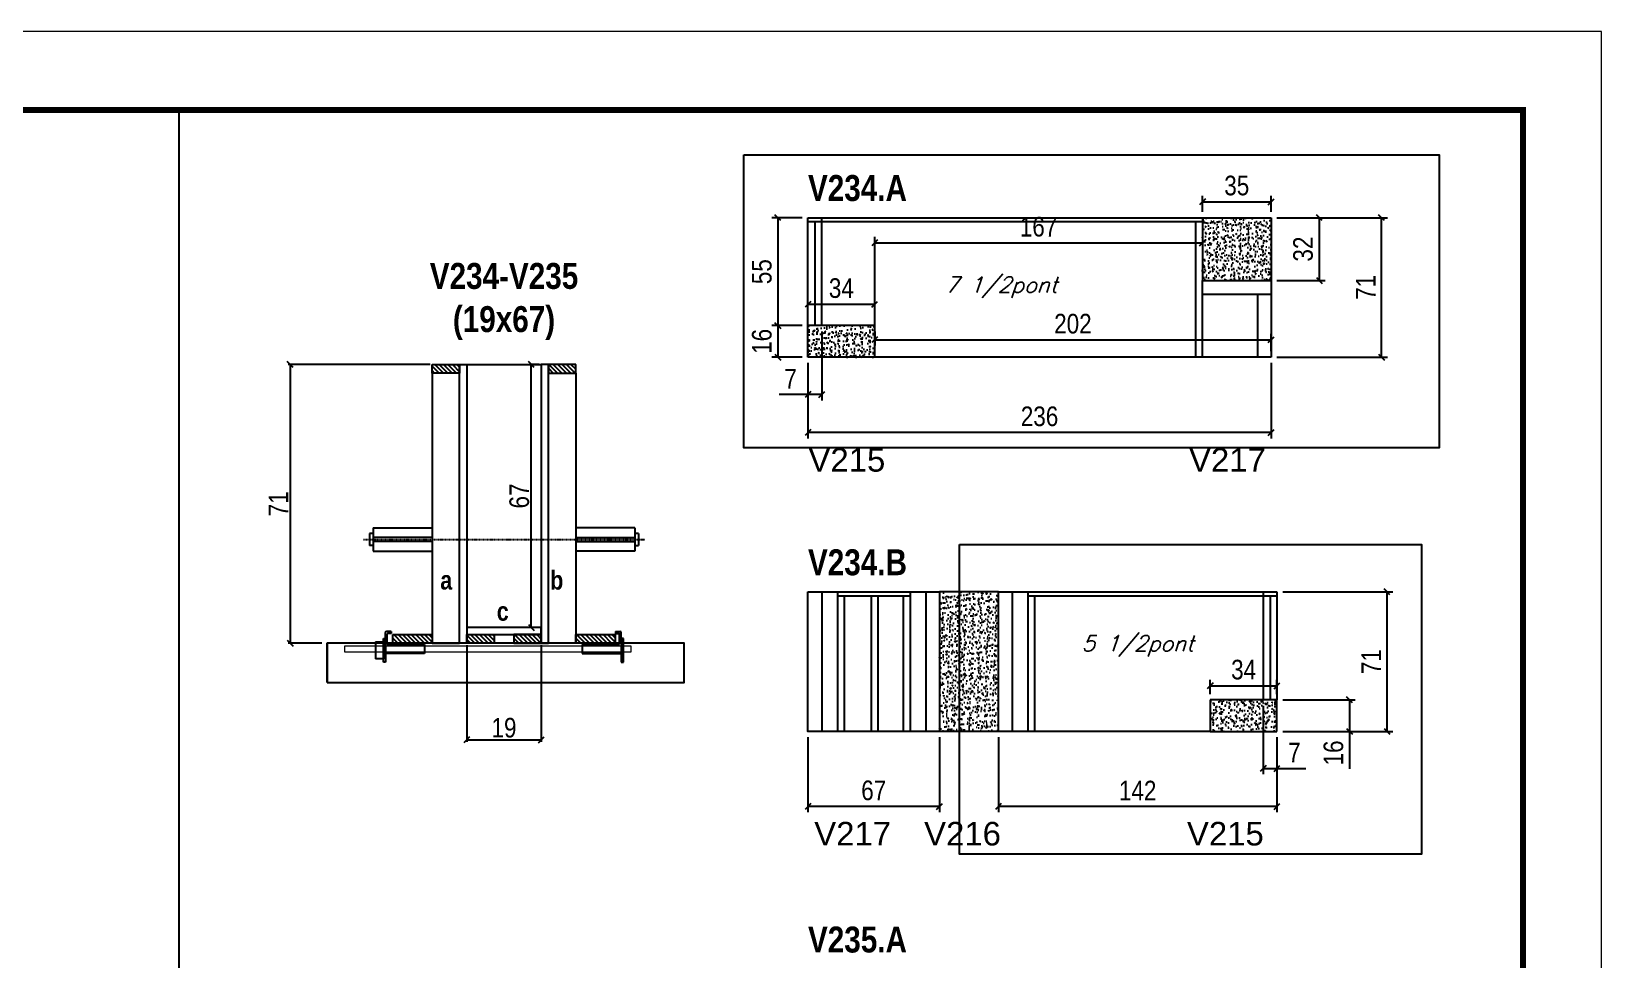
# Model space of a CAD drawing. Extents: x 2603 to 22413, y 1253 to 30260.
# Drawn here: x 6458 to 7258, y 19059 to 19532 of the extents above; entities that cross this region are included whole.
import ezdxf

# ---------------------------------------------------------------- set-up
doc = ezdxf.new("R2010")
doc.units = 0
doc.linetypes.add('DASHED', pattern=[0.75, 0.5, -0.25])
doc.linetypes.add('HIDDEN', pattern=[0.375, 0.25, -0.125])
for name, color, linetype in [('5', 5, 'Continuous'), ('barrote', 251, 'Continuous'), ('COTA', 241, 'Continuous'), ('detalhes', 4, 'Continuous'), ('NOMENCLATURA', 7, 'Continuous'), ('Painéis', 200, 'Continuous'), ('presilha', 1, 'Continuous'), ('SARR_2.2x10', 60, 'Continuous'), ('SARR_2.2x7', 40, 'Continuous'), ('SARR_3.5x7', 81, 'Continuous'), ('TENSOR', 3, 'Continuous'), ('texto', 7, 'Continuous')]:
    doc.layers.add(name, color=color, linetype=linetype)
for name, color, linetype, lineweight in [('CONCRETO', 251, 'Continuous', 25), ('Folhas', 255, 'Continuous', 9), ('SARRAFO DE PRESSAO', 251, 'DASHED', 9), ('SCO-___-LAJ', 2, 'Continuous', 0)]:
    doc.layers.add(name, color=color, linetype=linetype, lineweight=lineweight)
doc.styles.add('COTA TECNICA', font='techl___.ttf', dxfattribs={"height": 10})
doc.styles.add('COTA TECNICA 2X', font='techl___.ttf', dxfattribs={"height": 10})
doc.styles.add('Romans', font='romans.shx')
doc.styles.get("Standard").update_dxf_attribs({"font": 'arial.ttf'})
doc.styles.add('TECNICA', font='techb___.ttf', dxfattribs={"height": 10})
doc.dimstyles.new('PAINEL', dxfattribs={"dimtxt": 10, "dimasz": 3, "dimexe": 3, "dimexo": 3, "dimgap": 3, "dimtad": 1, "dimdec": 1, "dimzin": 12, "dimdsep": 46, "dimtxsty": 'COTA TECNICA', "dimblk1": 'OBLIQUE', "dimblk2": 'OBLIQUE', "dimsah": 1, "dimcen": 0.9, "dimclrd": 4, "dimclre": 4, "dimclrt": 240, "dimadec": 1, "dimazin": 3, "dimtfac": 1, "dimtdec": 1, "dimtmove": 0, "dimatfit": 3, "dimfxl": 1, "dimtolj": 1, "dimtzin": 12, "dimarcsym": 0})
doc.dimstyles.new('SECAO', dxfattribs={"dimscale": 0.333333, "dimtxt": 5, "dimasz": 9, "dimexe": 3, "dimexo": 3, "dimgap": 3, "dimtad": 1, "dimdec": 1, "dimlfac": 0.5, "dimzin": 12, "dimdsep": 46, "dimtxsty": 'COTA TECNICA 2X', "dimblk1": 'OBLIQUE', "dimblk2": 'OBLIQUE', "dimsah": 1, "dimcen": 0.9, "dimclrd": 4, "dimclre": 4, "dimclrt": 240, "dimadec": 1, "dimazin": 3, "dimtfac": 1, "dimtdec": 1, "dimtmove": 0, "dimatfit": 3, "dimfxl": 1, "dimtolj": 1, "dimtzin": 12, "dimarcsym": 0})
pattern_1 = [(135, (39915.1764, -104291.7916), (-1.122532015, -1.122532015), [])]
pattern_2 = [(50, (-122738.4726, -3032.7863), (5.46554007, -0.47817257), [0.5715, -6.2865]), (355, (-122738.4726, -3032.786), (-1.05730264, 5.73170536), [0.4572, -5.02921753]), (100.4514447, (-122738.017, -3032.826), (4.40823741, 5.25353256), [0.48570026, -5.34270734]), (46.1842, (-122738.4726, -3031.262), (8.13237123, -1.26126984), [0.85725, -9.42975]), (96.6355576, (-122737.795, -3031.367), (7.122124, 7.42278374), [0.7285507, -8.01406824]), (351.184151, (-122738.473, -3031.262), (7.122124, 7.42278374), [0.685799, -7.54379196]), (21, (-122737.7106, -3031.6433), (4.54843174, -3.06795595), [0.5715, -6.2865]), (326, (-122737.7106, -3031.643), (1.85406085, 5.52563898), [0.4572, -5.0292]), (71.451445, (-122737.3316, -3031.899), (6.40249258, 2.45768307), [0.48570026, -5.34269813]), (37.5, (-122738.4726, -3032.7863), (0.092658098, 2.536651166), [0, -4.96824, 0, -5.1054, 0, -5.04825]), (7.5, (-122738.4726, -3032.7863), (2.004589875, 3.005417245), [0, -2.91084, 0, -4.85394, 0, -1.92405]), (327.5, (-122740.1719, -3032.7863), (4.067717855, -0.17186232), [0, -1.905, 0, -5.9436, 0, -7.8867]), (317.5, (-122740.934, -3032.7863), (4.44387544, 0.76279473), [0, -2.4765, 0, -3.94716, 0, -5.6007])]

# ---------------------------------------------------------------- blocks, each defined once
blk = doc.blocks.new('9999999999')
at = {"layer": 'Folhas'}
blk.add_lwpolyline([(98138.98, 34190.21), (99623.98, 34190.21), (99623.98, 35240.21), (98138.98, 35240.21)], close=True, dxfattribs=at)
at = {"layer": 'Folhas', "color": 30, "const_width": 3}
blk.add_lwpolyline([(98213.98, 34230.21), (99583.98, 34230.21), (99583.98, 35200.21), (98213.98, 35200.21)], close=True, dxfattribs=at)
blk = doc.blocks.new('PRESILHA METÁLICA 1')
at = {"layer": 'presilha'}
for p, q in [((0, 13), (6, 13)), ((0, 13), (0, 0)), ((6, 15.5), (7.5, 15.5)), ((6, -2.5), (6, 15.5)), ((6, 13), (6, 0)), ((7.5, 10.6), (7.5, 19.9)), ((7.5, 15.5), (7.5, -2.5)), ((12, 21), (8.6, 21)), ((9, 11.6), (9, 18.9)), ((12, 19.5), (9.6, 19.5)), ((12, 21), (12, 19.5)), ((6, 0), (0, 0)), ((37.5, 4.1), (7.5, 4.1)), ((37.5, 11), (9.6, 11)), ((37.5, 11), (37.5, 4.1)), ((7.5, -2.5), (6, -2.5))]:
    blk.add_line(p, q, dxfattribs=at)
for centre, radius, start, end in [((8.6, 19.9), 1.14, 90, 180), ((9.6, 18.9), 0.57, 90, 180), ((9.6, 11.6), 0.57, 180, 270)]:
    blk.add_arc(centre, radius, start, end, dxfattribs=at)
blk = doc.blocks.new('PRESILHA METÁLICA 2')
at = {"layer": 'presilha'}
for p, q in [((-30.8, 13.5), (-30.8, 6.6)), ((-30.8, 13.5), (-2.8, 13.5)), ((-5.2, 23.5), (-5.2, 22)), ((-5.2, 23.5), (-1.9, 23.5)), ((-5.2, 22), (-2.8, 22)), ((-2.2, 14.1), (-2.2, 21.4)), ((0.8, 18), (-0.8, 18)), ((-0.8, 18), (-0.8, 0)), ((-0.8, 14.6), (-0.8, 22.4)), ((0.8, 0), (0.8, 18)), ((-30.8, 6.6), (-0.8, 6.6)), ((-0.8, 0), (0.8, 0))]:
    blk.add_line(p, q, dxfattribs=at)
for centre, radius, start, end in [((-2.8, 21.4), 0.57, 0, 90), ((-2.8, 14.1), 0.57, 270, 0), ((-1.9, 22.4), 1.14, 0, 90)]:
    blk.add_arc(centre, radius, start, end, dxfattribs=at)
blk = doc.blocks.new('_Oblique')
at = {"color": 0, "linetype": 'ByBlock', "lineweight": -2}
blk.add_line((-0.5, -0.5), (0.5, 0.5), dxfattribs=at)
blk = doc.blocks.new('*D368')
at = {"layer": 'COTA', "color": 4, "lineweight": -2, "transparency": 16777216}
for p, q in [((6661.04, 19362.38), (6588.72, 19362.38)), ((6589.72, 19362.38), (6589.72, 19220.38)), ((6605.82, 19220.38), (6588.72, 19220.38))]:
    blk.add_line(p, q, dxfattribs=at)
at = {"layer": 'Defpoints', "color": 0, "transparency": 16777216}
for p in [(6662.04, 19362.38), (6589.72, 19220.38), (6606.82, 19220.38)]:
    blk.add_point(p, dxfattribs=at)
at = {"layer": 'COTA', "color": 4, "lineweight": -2, "transparency": 16777216, "xscale": 3, "yscale": 3, "zscale": 3}
for p, rotation in [((6589.72, 19362.38), 90), ((6589.72, 19220.38), 270)]:
    blk.add_blockref('_Oblique', p, dxfattribs=dict(at, rotation=rotation))
at = {"layer": 'COTA', "color": 240, "transparency": 16777216, "insert": (6583.65, 19291.38), "char_height": 10, "attachment_point": 5, "rotation": 90, "style": 'COTA TECNICA 2X'}
blk.add_mtext('\\A1;71', dxfattribs=at)
blk = doc.blocks.new('*D2101')
at = {"layer": 'COTA', "color": 4, "lineweight": -2, "transparency": 16777216}
for p, q in [((6716.64, 19362.38), (6711.56, 19362.38)), ((6712.56, 19228.38), (6712.56, 19362.38)), ((6716.64, 19228.38), (6711.56, 19228.38))]:
    blk.add_line(p, q, dxfattribs=at)
at = {"layer": 'Defpoints', "color": 0, "transparency": 16777216}
for p in [(6712.56, 19362.38), (6717.64, 19362.38), (6717.64, 19228.38)]:
    blk.add_point(p, dxfattribs=at)
at = {"layer": 'COTA', "color": 4, "lineweight": -2, "transparency": 16777216, "xscale": 3, "yscale": 3, "zscale": 3}
for p, rotation in [((6712.56, 19362.38), 90), ((6712.56, 19228.38), 270)]:
    blk.add_blockref('_Oblique', p, dxfattribs=dict(at, rotation=rotation))
at = {"layer": 'COTA', "color": 240, "transparency": 16777216, "insert": (6706.46, 19295.38), "char_height": 10, "attachment_point": 5, "rotation": 90, "style": 'COTA TECNICA 2X'}
blk.add_mtext('\\A1;67', dxfattribs=at)
blk = doc.blocks.new('*D2102')
at = {"layer": 'COTA', "color": 4, "lineweight": -2, "transparency": 16777216}
for p, q in [((6679.64, 19219.38), (6679.64, 19170.21)), ((6717.64, 19219.38), (6717.64, 19170.21)), ((6679.64, 19171.21), (6717.64, 19171.21))]:
    blk.add_line(p, q, dxfattribs=at)
at = {"layer": 'Defpoints', "color": 0, "transparency": 16777216}
for p in [(6679.64, 19220.38), (6717.64, 19220.38), (6717.64, 19171.21)]:
    blk.add_point(p, dxfattribs=at)
at = {"layer": 'COTA', "color": 4, "lineweight": -2, "transparency": 16777216, "xscale": 3, "yscale": 3, "zscale": 3, "rotation": 180}
blk.add_blockref('_Oblique', (6679.64, 19171.21), dxfattribs=at)
at = {"layer": 'COTA', "color": 4, "lineweight": -2, "transparency": 16777216, "xscale": 3, "yscale": 3, "zscale": 3}
blk.add_blockref('_Oblique', (6717.64, 19171.21), dxfattribs=at)
at = {"layer": 'COTA', "color": 240, "transparency": 16777216, "insert": (6698.64, 19177.3), "char_height": 10, "attachment_point": 5, "style": 'COTA TECNICA 2X'}
blk.add_mtext('\\A1;19', dxfattribs=at)
blk = doc.blocks.new('*D2103')
at = {"layer": 'COTA', "color": 4, "linetype": 'ByBlock', "lineweight": -2, "transparency": 16777216}
for p, q in [((6853.55, 19363.13), (6853.55, 19324.67)), ((7089.55, 19363.13), (7089.55, 19324.67)), ((7089.55, 19327.67), (6853.55, 19327.67))]:
    blk.add_line(p, q, dxfattribs=at)
at = {"layer": 'Defpoints', "color": 0, "linetype": 'ByBlock', "transparency": 16777216}
for p in [(6853.55, 19366.13), (7089.55, 19366.13), (6853.55, 19327.67)]:
    blk.add_point(p, dxfattribs=at)
at = {"layer": 'COTA', "color": 4, "linetype": 'ByBlock', "lineweight": -2, "transparency": 16777216, "xscale": 3, "yscale": 3, "zscale": 3, "rotation": 180}
blk.add_blockref('_Oblique', (6853.55, 19327.67), dxfattribs=at)
at = {"layer": 'COTA', "color": 4, "linetype": 'ByBlock', "lineweight": -2, "transparency": 16777216, "xscale": 3, "yscale": 3, "zscale": 3}
blk.add_blockref('_Oblique', (7089.55, 19327.67), dxfattribs=at)
at = {"layer": 'COTA', "color": 240, "linetype": 'ByBlock', "transparency": 16777216, "insert": (6971.55, 19335.89), "char_height": 10, "attachment_point": 5, "style": 'COTA TECNICA'}
blk.add_mtext('\\A1;236', dxfattribs=at)
blk = doc.blocks.new('*D2104')
at = {"layer": 'COTA', "color": 4, "linetype": 'ByBlock', "lineweight": -2, "transparency": 16777216}
for p, q in [((6850.55, 19437.13), (6835.17, 19437.13)), ((6838.17, 19437.13), (6838.17, 19382.13)), ((6850.55, 19382.13), (6835.17, 19382.13))]:
    blk.add_line(p, q, dxfattribs=at)
at = {"layer": 'Defpoints', "color": 0, "linetype": 'ByBlock', "transparency": 16777216}
for p in [(6853.55, 19437.13), (6838.17, 19382.13), (6853.55, 19382.13)]:
    blk.add_point(p, dxfattribs=at)
at = {"layer": 'COTA', "color": 4, "linetype": 'ByBlock', "lineweight": -2, "transparency": 16777216, "xscale": 3, "yscale": 3, "zscale": 3}
for p, rotation in [((6838.17, 19437.13), 90), ((6838.17, 19382.13), 270)]:
    blk.add_blockref('_Oblique', p, dxfattribs=dict(at, rotation=rotation))
at = {"layer": 'COTA', "color": 240, "linetype": 'ByBlock', "transparency": 16777216, "insert": (6830.06, 19409.63), "char_height": 10, "attachment_point": 5, "rotation": 90, "style": 'COTA TECNICA'}
blk.add_mtext('\\A1;55', dxfattribs=at)
blk = doc.blocks.new('*D2105')
at = {"layer": 'COTA', "color": 4, "linetype": 'ByBlock', "lineweight": -2, "transparency": 16777216}
for p, q in [((6853.55, 19385.13), (6853.55, 19395.98)), ((6887.55, 19392.98), (6853.55, 19392.98)), ((6887.55, 19385.13), (6887.55, 19395.98))]:
    blk.add_line(p, q, dxfattribs=at)
at = {"layer": 'Defpoints', "color": 0, "linetype": 'ByBlock', "transparency": 16777216}
for p in [(6853.55, 19392.98), (6853.55, 19382.13), (6887.55, 19382.13)]:
    blk.add_point(p, dxfattribs=at)
at = {"layer": 'COTA', "color": 4, "linetype": 'ByBlock', "lineweight": -2, "transparency": 16777216, "xscale": 3, "yscale": 3, "zscale": 3, "rotation": 180}
blk.add_blockref('_Oblique', (6853.55, 19392.98), dxfattribs=at)
at = {"layer": 'COTA', "color": 4, "linetype": 'ByBlock', "lineweight": -2, "transparency": 16777216, "xscale": 3, "yscale": 3, "zscale": 3}
blk.add_blockref('_Oblique', (6887.55, 19392.98), dxfattribs=at)
at = {"layer": 'COTA', "color": 240, "linetype": 'ByBlock', "transparency": 16777216, "insert": (6870.55, 19401.2), "char_height": 10, "attachment_point": 5, "style": 'COTA TECNICA'}
blk.add_mtext('\\A1;34', dxfattribs=at)
blk = doc.blocks.new('*D2106')
at = {"layer": 'COTA', "color": 4, "linetype": 'ByBlock', "lineweight": -2, "transparency": 16777216}
for p, q in [((6850.55, 19382.13), (6835.17, 19382.13)), ((6838.17, 19382.13), (6838.17, 19366.13)), ((6850.55, 19366.13), (6835.17, 19366.13))]:
    blk.add_line(p, q, dxfattribs=at)
at = {"layer": 'Defpoints', "color": 0, "linetype": 'ByBlock', "transparency": 16777216}
for p in [(6853.55, 19382.13), (6838.17, 19366.13), (6853.55, 19366.13)]:
    blk.add_point(p, dxfattribs=at)
at = {"layer": 'COTA', "color": 4, "linetype": 'ByBlock', "lineweight": -2, "transparency": 16777216, "xscale": 3, "yscale": 3, "zscale": 3}
for p, rotation in [((6838.17, 19382.13), 90), ((6838.17, 19366.13), 270)]:
    blk.add_blockref('_Oblique', p, dxfattribs=dict(at, rotation=rotation))
at = {"layer": 'COTA', "color": 240, "linetype": 'ByBlock', "transparency": 16777216, "insert": (6830.07, 19374.13), "char_height": 10, "attachment_point": 5, "rotation": 90, "style": 'COTA TECNICA'}
blk.add_mtext('\\A1;16', dxfattribs=at)
blk = doc.blocks.new('*D2108')
at = {"layer": 'COTA', "color": 4, "linetype": 'ByBlock', "lineweight": -2, "transparency": 16777216}
for p, q in [((6860.55, 19379.13), (6860.55, 19344.04)), ((6853.55, 19363.13), (6853.55, 19344.04)), ((6853.55, 19347.04), (6838.82, 19347.04)), ((6860.55, 19347.04), (6853.55, 19347.04))]:
    blk.add_line(p, q, dxfattribs=at)
at = {"layer": 'Defpoints', "color": 0, "linetype": 'ByBlock', "transparency": 16777216}
for p in [(6860.55, 19382.13), (6853.55, 19366.13), (6853.55, 19347.04)]:
    blk.add_point(p, dxfattribs=at)
at = {"layer": 'COTA', "color": 4, "linetype": 'ByBlock', "lineweight": -2, "transparency": 16777216, "xscale": 3, "yscale": 3, "zscale": 3, "rotation": 180}
blk.add_blockref('_Oblique', (6853.55, 19347.04), dxfattribs=at)
at = {"layer": 'COTA', "color": 4, "linetype": 'ByBlock', "lineweight": -2, "transparency": 16777216, "xscale": 3, "yscale": 3, "zscale": 3}
blk.add_blockref('_Oblique', (6860.55, 19347.04), dxfattribs=at)
at = {"layer": 'COTA', "color": 240, "linetype": 'ByBlock', "transparency": 16777216, "insert": (6844.68, 19355.11), "char_height": 10, "attachment_point": 5, "style": 'COTA TECNICA'}
blk.add_mtext('\\A1;7', dxfattribs=at)
blk = doc.blocks.new('*D2109')
at = {"layer": 'COTA', "color": 4, "linetype": 'ByBlock', "lineweight": -2, "transparency": 16777216}
for p, q in [((7092.55, 19437.13), (7148.84, 19437.13)), ((7145.84, 19366.13), (7145.84, 19437.13)), ((7092.55, 19366.13), (7148.84, 19366.13))]:
    blk.add_line(p, q, dxfattribs=at)
at = {"layer": 'Defpoints', "color": 0, "linetype": 'ByBlock', "transparency": 16777216}
for p in [(7089.55, 19437.13), (7145.84, 19437.13), (7089.55, 19366.13)]:
    blk.add_point(p, dxfattribs=at)
at = {"layer": 'COTA', "color": 4, "linetype": 'ByBlock', "lineweight": -2, "transparency": 16777216, "xscale": 3, "yscale": 3, "zscale": 3}
for p, rotation in [((7145.84, 19437.13), 90), ((7145.84, 19366.13), 270)]:
    blk.add_blockref('_Oblique', p, dxfattribs=dict(at, rotation=rotation))
at = {"layer": 'COTA', "color": 240, "linetype": 'ByBlock', "transparency": 16777216, "insert": (7137.77, 19401.63), "char_height": 10, "attachment_point": 5, "rotation": 90, "style": 'COTA TECNICA'}
blk.add_mtext('\\A1;71', dxfattribs=at)
blk = doc.blocks.new('*D2110')
at = {"layer": 'COTA', "color": 4, "linetype": 'ByBlock', "lineweight": -2, "transparency": 16777216}
for p, q in [((7054.55, 19440.13), (7054.55, 19448.23)), ((7054.55, 19445.23), (7089.55, 19445.23)), ((7089.55, 19440.13), (7089.55, 19448.23))]:
    blk.add_line(p, q, dxfattribs=at)
at = {"layer": 'Defpoints', "color": 0, "linetype": 'ByBlock', "transparency": 16777216}
for p in [(7089.55, 19445.23), (7054.55, 19437.13), (7089.55, 19437.13)]:
    blk.add_point(p, dxfattribs=at)
at = {"layer": 'COTA', "color": 4, "linetype": 'ByBlock', "lineweight": -2, "transparency": 16777216, "xscale": 3, "yscale": 3, "zscale": 3, "rotation": 180}
blk.add_blockref('_Oblique', (7054.55, 19445.23), dxfattribs=at)
at = {"layer": 'COTA', "color": 4, "linetype": 'ByBlock', "lineweight": -2, "transparency": 16777216, "xscale": 3, "yscale": 3, "zscale": 3}
blk.add_blockref('_Oblique', (7089.55, 19445.23), dxfattribs=at)
at = {"layer": 'COTA', "color": 240, "linetype": 'ByBlock', "transparency": 16777216, "insert": (7072.05, 19453.45), "char_height": 10, "attachment_point": 5, "style": 'COTA TECNICA'}
blk.add_mtext('\\A1;35', dxfattribs=at)
blk = doc.blocks.new('*D2111')
at = {"layer": 'COTA', "color": 4, "linetype": 'ByBlock', "lineweight": -2, "transparency": 16777216}
for p, q in [((7092.55, 19437.13), (7117.1, 19437.13)), ((7114.1, 19437.13), (7114.1, 19405.13)), ((7092.55, 19405.13), (7117.1, 19405.13))]:
    blk.add_line(p, q, dxfattribs=at)
at = {"layer": 'Defpoints', "color": 0, "linetype": 'ByBlock', "transparency": 16777216}
for p in [(7089.55, 19437.13), (7089.55, 19405.13), (7114.1, 19405.13)]:
    blk.add_point(p, dxfattribs=at)
at = {"layer": 'COTA', "color": 4, "linetype": 'ByBlock', "lineweight": -2, "transparency": 16777216, "xscale": 3, "yscale": 3, "zscale": 3}
for p, rotation in [((7114.1, 19437.13), 90), ((7114.1, 19405.13), 270)]:
    blk.add_blockref('_Oblique', p, dxfattribs=dict(at, rotation=rotation))
at = {"layer": 'COTA', "color": 240, "linetype": 'ByBlock', "transparency": 16777216, "insert": (7105.88, 19421.13), "char_height": 10, "attachment_point": 5, "rotation": 90, "style": 'COTA TECNICA'}
blk.add_mtext('\\A1;32', dxfattribs=at)
blk = doc.blocks.new('*D369')
at = {"layer": 'COTA', "color": 4, "linetype": 'ByBlock', "lineweight": -2, "transparency": 16777216}
for p, q in [((6853.55, 19172.5), (6853.55, 19134.27)), ((6920.55, 19172.5), (6920.55, 19134.27)), ((6920.55, 19137.27), (6853.55, 19137.27))]:
    blk.add_line(p, q, dxfattribs=at)
at = {"layer": 'Defpoints', "color": 0, "linetype": 'ByBlock', "transparency": 16777216}
for p in [(6853.55, 19175.5), (6920.55, 19175.5), (6853.55, 19137.27)]:
    blk.add_point(p, dxfattribs=at)
at = {"layer": 'COTA', "color": 4, "linetype": 'ByBlock', "lineweight": -2, "transparency": 16777216, "xscale": 3, "yscale": 3, "zscale": 3, "rotation": 180}
blk.add_blockref('_Oblique', (6853.55, 19137.27), dxfattribs=at)
at = {"layer": 'COTA', "color": 4, "linetype": 'ByBlock', "lineweight": -2, "transparency": 16777216, "xscale": 3, "yscale": 3, "zscale": 3}
blk.add_blockref('_Oblique', (6920.55, 19137.27), dxfattribs=at)
at = {"layer": 'COTA', "color": 240, "linetype": 'ByBlock', "transparency": 16777216, "insert": (6887.05, 19145.37), "char_height": 10, "attachment_point": 5, "style": 'COTA TECNICA'}
blk.add_mtext('\\A1;67', dxfattribs=at)
blk = doc.blocks.new('*D350')
at = {"layer": 'COTA', "color": 4, "linetype": 'ByBlock', "lineweight": -2, "transparency": 16777216}
for p, q in [((6950.55, 19172.5), (6950.55, 19134.27)), ((7092.55, 19172.5), (7092.55, 19134.27)), ((7092.55, 19137.27), (6950.55, 19137.27))]:
    blk.add_line(p, q, dxfattribs=at)
at = {"layer": 'Defpoints', "color": 0, "linetype": 'ByBlock', "transparency": 16777216}
for p in [(6950.55, 19175.5), (7092.55, 19175.5), (6950.55, 19137.27)]:
    blk.add_point(p, dxfattribs=at)
at = {"layer": 'COTA', "color": 4, "linetype": 'ByBlock', "lineweight": -2, "transparency": 16777216, "xscale": 3, "yscale": 3, "zscale": 3, "rotation": 180}
blk.add_blockref('_Oblique', (6950.55, 19137.27), dxfattribs=at)
at = {"layer": 'COTA', "color": 4, "linetype": 'ByBlock', "lineweight": -2, "transparency": 16777216, "xscale": 3, "yscale": 3, "zscale": 3}
blk.add_blockref('_Oblique', (7092.55, 19137.27), dxfattribs=at)
at = {"layer": 'COTA', "color": 240, "linetype": 'ByBlock', "transparency": 16777216, "insert": (7021.55, 19145.34), "char_height": 10, "attachment_point": 5, "style": 'COTA TECNICA'}
blk.add_mtext('\\A1;142', dxfattribs=at)
blk = doc.blocks.new('*D1927')
at = {"layer": 'COTA', "color": 4, "linetype": 'ByBlock', "lineweight": -2, "transparency": 16777216}
for p, q in [((7085.55, 19188.5), (7085.55, 19153.62)), ((7092.55, 19172.5), (7092.55, 19153.62)), ((7085.55, 19156.62), (7092.55, 19156.62)), ((7092.55, 19156.62), (7107.28, 19156.62))]:
    blk.add_line(p, q, dxfattribs=at)
at = {"layer": 'Defpoints', "color": 0, "linetype": 'ByBlock', "transparency": 16777216}
for p in [(7085.55, 19191.5), (7092.55, 19175.5), (7092.55, 19156.62)]:
    blk.add_point(p, dxfattribs=at)
at = {"layer": 'COTA', "color": 4, "linetype": 'ByBlock', "lineweight": -2, "transparency": 16777216, "xscale": 3, "yscale": 3, "zscale": 3, "rotation": 180}
blk.add_blockref('_Oblique', (7085.55, 19156.62), dxfattribs=at)
at = {"layer": 'COTA', "color": 4, "linetype": 'ByBlock', "lineweight": -2, "transparency": 16777216, "xscale": 3, "yscale": 3, "zscale": 3}
blk.add_blockref('_Oblique', (7092.55, 19156.62), dxfattribs=at)
at = {"layer": 'COTA', "color": 240, "linetype": 'ByBlock', "transparency": 16777216, "insert": (7101.41, 19164.69), "char_height": 10, "attachment_point": 5, "style": 'COTA TECNICA'}
blk.add_mtext('\\A1;7', dxfattribs=at)
blk = doc.blocks.new('*D1928')
at = {"layer": 'COTA', "color": 4, "linetype": 'ByBlock', "lineweight": -2, "transparency": 16777216}
for p, q in [((7095.55, 19246.5), (7151.62, 19246.5)), ((7148.62, 19175.5), (7148.62, 19246.5)), ((7095.55, 19175.5), (7151.62, 19175.5))]:
    blk.add_line(p, q, dxfattribs=at)
at = {"layer": 'Defpoints', "color": 0, "linetype": 'ByBlock', "transparency": 16777216}
for p in [(7092.55, 19246.5), (7148.62, 19246.5), (7092.55, 19175.5)]:
    blk.add_point(p, dxfattribs=at)
at = {"layer": 'COTA', "color": 4, "linetype": 'ByBlock', "lineweight": -2, "transparency": 16777216, "xscale": 3, "yscale": 3, "zscale": 3}
for p, rotation in [((7148.62, 19246.5), 90), ((7148.62, 19175.5), 270)]:
    blk.add_blockref('_Oblique', p, dxfattribs=dict(at, rotation=rotation))
at = {"layer": 'COTA', "color": 240, "linetype": 'ByBlock', "transparency": 16777216, "insert": (7140.55, 19211), "char_height": 10, "attachment_point": 5, "rotation": 90, "style": 'COTA TECNICA'}
blk.add_mtext('\\A1;71', dxfattribs=at)
blk = doc.blocks.new('*D1929')
at = {"layer": 'COTA', "color": 4, "linetype": 'ByBlock', "lineweight": -2, "transparency": 16777216}
for p, q in [((7058.55, 19194.5), (7058.55, 19201.67)), ((7058.55, 19198.67), (7092.55, 19198.67)), ((7092.55, 19194.5), (7092.55, 19201.67))]:
    blk.add_line(p, q, dxfattribs=at)
at = {"layer": 'Defpoints', "color": 0, "linetype": 'ByBlock', "transparency": 16777216}
for p in [(7092.55, 19198.67), (7058.55, 19191.5), (7092.55, 19191.5)]:
    blk.add_point(p, dxfattribs=at)
at = {"layer": 'COTA', "color": 4, "linetype": 'ByBlock', "lineweight": -2, "transparency": 16777216, "xscale": 3, "yscale": 3, "zscale": 3, "rotation": 180}
blk.add_blockref('_Oblique', (7058.55, 19198.67), dxfattribs=at)
at = {"layer": 'COTA', "color": 4, "linetype": 'ByBlock', "lineweight": -2, "transparency": 16777216, "xscale": 3, "yscale": 3, "zscale": 3}
blk.add_blockref('_Oblique', (7092.55, 19198.67), dxfattribs=at)
at = {"layer": 'COTA', "color": 240, "linetype": 'ByBlock', "transparency": 16777216, "insert": (7075.55, 19206.89), "char_height": 10, "attachment_point": 5, "style": 'COTA TECNICA'}
blk.add_mtext('\\A1;34', dxfattribs=at)
blk = doc.blocks.new('*D1523')
at = {"layer": 'COTA', "color": 4, "linetype": 'ByBlock', "lineweight": -2, "transparency": 16777216}
for p, q in [((7095.55, 19191.5), (7132.47, 19191.5)), ((7129.47, 19191.5), (7129.47, 19175.5)), ((7095.55, 19175.5), (7132.47, 19175.5)), ((7129.47, 19175.5), (7129.47, 19156.48))]:
    blk.add_line(p, q, dxfattribs=at)
at = {"layer": 'Defpoints', "color": 0, "linetype": 'ByBlock', "transparency": 16777216}
for p in [(7092.55, 19191.5), (7092.55, 19175.5), (7129.47, 19175.5)]:
    blk.add_point(p, dxfattribs=at)
at = {"layer": 'COTA', "color": 4, "linetype": 'ByBlock', "lineweight": -2, "transparency": 16777216, "xscale": 3, "yscale": 3, "zscale": 3}
for p, rotation in [((7129.47, 19191.5), 90), ((7129.47, 19175.5), 270)]:
    blk.add_blockref('_Oblique', p, dxfattribs=dict(at, rotation=rotation))
at = {"layer": 'COTA', "color": 240, "linetype": 'ByBlock', "transparency": 16777216, "insert": (7121.37, 19164.49), "char_height": 10, "attachment_point": 5, "rotation": 90, "style": 'COTA TECNICA'}
blk.add_mtext('\\A1;16', dxfattribs=at)
blk = doc.blocks.new('*D3242')
at = {"layer": 'COTA', "color": 4, "lineweight": -2, "transparency": 16777216}
for p, q in [((6887.55, 19379.13), (6887.55, 19371.97)), ((6887.55, 19374.97), (7089.55, 19374.97)), ((7089.55, 19369.13), (7089.55, 19377.97))]:
    blk.add_line(p, q, dxfattribs=at)
at = {"layer": 'Defpoints', "color": 0, "transparency": 16777216}
for p in [(6887.55, 19382.13), (7089.55, 19374.97), (7089.55, 19366.13)]:
    blk.add_point(p, dxfattribs=at)
at = {"layer": 'COTA', "color": 4, "lineweight": -2, "transparency": 16777216, "xscale": 3, "yscale": 3, "zscale": 3, "rotation": 180}
blk.add_blockref('_Oblique', (6887.55, 19374.97), dxfattribs=at)
at = {"layer": 'COTA', "color": 4, "lineweight": -2, "transparency": 16777216, "xscale": 3, "yscale": 3, "zscale": 3}
blk.add_blockref('_Oblique', (7089.55, 19374.97), dxfattribs=at)
at = {"layer": 'COTA', "color": 240, "transparency": 16777216, "insert": (6988.55, 19383.07), "char_height": 10, "attachment_point": 5, "style": 'COTA TECNICA'}
blk.add_mtext('\\A1;202', dxfattribs=at)
blk = doc.blocks.new('*D3314')
at = {"layer": 'COTA', "color": 4, "lineweight": -2, "transparency": 16777216}
for p, q in [((7054.55, 19434.13), (7054.55, 19421.35)), ((6887.55, 19369.13), (6887.55, 19427.35)), ((6887.55, 19424.35), (7054.55, 19424.35))]:
    blk.add_line(p, q, dxfattribs=at)
at = {"layer": 'Defpoints', "color": 0, "transparency": 16777216}
for p in [(7054.55, 19437.13), (7054.55, 19424.35), (6887.55, 19366.13)]:
    blk.add_point(p, dxfattribs=at)
at = {"layer": 'COTA', "color": 4, "lineweight": -2, "transparency": 16777216, "xscale": 3, "yscale": 3, "zscale": 3, "rotation": 180}
blk.add_blockref('_Oblique', (6887.55, 19424.35), dxfattribs=at)
at = {"layer": 'COTA', "color": 4, "lineweight": -2, "transparency": 16777216, "xscale": 3, "yscale": 3, "zscale": 3}
blk.add_blockref('_Oblique', (7054.55, 19424.35), dxfattribs=at)
at = {"layer": 'COTA', "color": 240, "transparency": 16777216, "insert": (6971.05, 19432.46), "char_height": 10, "attachment_point": 5, "style": 'COTA TECNICA'}
blk.add_mtext('\\A1;167', dxfattribs=at)

msp = doc.modelspace()

# ---------------------------------------------------------------- hatches: boundary and pattern name
at = {"layer": 'COTA', "linetype": 'ByBlock'}
h = msp.add_hatch(dxfattribs=at)
h.set_pattern_fill('AR-CONC', color=256, scale=0.03)
h.set_pattern_definition([(50, (-122734.4726, -3056.6206), (5.46554007, -0.47817257), [0.5715, -6.2865]), (355, (-122734.4726, -3056.6206), (-1.05730264, 5.73170536), [0.4572, -5.02921753]), (100.4514447, (-122734.017, -3056.6605), (4.40823741, 5.25353256), [0.48570026, -5.34270734]), (46.1842, (-122734.4726, -3055.0966), (8.13237123, -1.26126984), [0.85725, -9.42975]), (96.6355576, (-122733.795, -3055.202), (7.122124, 7.42278374), [0.7285507, -8.01406824]), (351.184151, (-122734.473, -3055.097), (7.122124, 7.42278374), [0.685799, -7.54379196]), (21, (-122733.7106, -3055.4776), (4.54843174, -3.06795595), [0.5715, -6.2865]), (326, (-122733.7106, -3055.4776), (1.85406085, 5.52563898), [0.4572, -5.0292]), (71.451445, (-122733.3316, -3055.7333), (6.40249258, 2.45768307), [0.48570026, -5.34269813]), (37.5, (-122734.4726, -3056.6206), (0.092658098, 2.536651166), [0, -4.96824, 0, -5.1054, 0, -5.04825]), (7.5, (-122734.4726, -3056.6206), (2.004589875, 3.005417245), [0, -2.91084, 0, -4.85394, 0, -1.92405]), (327.5, (-122736.1719, -3056.6206), (4.067717855, -0.17186232), [0, -1.905, 0, -5.9436, 0, -7.8867]), (317.5, (-122736.934, -3056.6206), (4.44387544, 0.76279473), [0, -2.4765, 0, -3.94716, 0, -5.6007])])
h.paths.add_polyline_path([(7054.55, 19437.13), (7054.55, 19405.13), (7089.55, 19405.13), (7089.55, 19437.13)])
h = msp.add_hatch(dxfattribs=at)
h.set_pattern_fill('AR-CONC', color=256, scale=0.03)
h.set_pattern_definition([(50, (-126318.693, -3909.5823), (5.46554007, -0.47817257), [0.5715, -6.2865]), (355, (-126318.693, -3909.5823), (-1.05730264, 5.73170536), [0.4572, -5.02921753]), (100.4514447, (-126318.2375, -3909.622), (4.40823741, 5.25353256), [0.48570026, -5.34270734]), (46.1842, (-126318.693, -3908.058), (8.13237123, -1.26126984), [0.85725, -9.42975]), (96.6355576, (-126318.015, -3908.1634), (7.122124, 7.42278374), [0.7285507, -8.01406824]), (351.184151, (-126318.693, -3908.058), (7.122124, 7.42278374), [0.685799, -7.54379196]), (21, (-126317.931, -3908.4393), (4.54843174, -3.06795595), [0.5715, -6.2865]), (326, (-126317.931, -3908.4393), (1.85406085, 5.52563898), [0.4572, -5.0292]), (71.451445, (-126317.552, -3908.695), (6.40249258, 2.45768307), [0.48570026, -5.34269813]), (37.5, (-126318.693, -3909.5823), (0.092658098, 2.536651166), [0, -4.96824, 0, -5.1054, 0, -5.04825]), (7.5, (-126318.693, -3909.5823), (2.004589875, 3.005417245), [0, -2.91084, 0, -4.85394, 0, -1.92405]), (327.5, (-126320.3922, -3909.5823), (4.067717855, -0.17186232), [0, -1.905, 0, -5.9436, 0, -7.8867]), (317.5, (-126321.1542, -3909.5823), (4.44387544, 0.76279473), [0, -2.4765, 0, -3.94716, 0, -5.6007])])
h.paths.add_polyline_path([(6887.55, 19366.13), (6887.55, 19382.13), (6853.55, 19382.13), (6853.55, 19366.13)])
h = msp.add_hatch(dxfattribs=at)
h.set_pattern_fill('AR-CONC', color=256, scale=0.03)
h.set_pattern_definition(pattern_2)
h.paths.add_polyline_path([(6950.55, 19246.5), (6920.55, 19246.5), (6920.55, 19175.5), (6950.55, 19175.5)])
h = msp.add_hatch(dxfattribs=at)
h.set_pattern_fill('AR-CONC', color=256, scale=0.03)
h.set_pattern_definition(pattern_2)
h.paths.add_polyline_path([(7092.55, 19175.5), (7092.55, 19191.5), (7058.55, 19191.5), (7058.55, 19175.5)])
at = {"layer": 'SARR_2.2x10'}
h = msp.add_hatch(dxfattribs=at)
h.set_pattern_fill('ANSI31', color=256, scale=0.5, angle=90)
h.set_pattern_definition([(135, (39835.5764, -104291.7916), (-1.122532015, -1.122532015), [])])
h.paths.add_polyline_path([(6642.04, 19224.78), (6642.04, 19220.38), (6662.04, 19220.38), (6662.04, 19224.78)])
h = msp.add_hatch(dxfattribs=at)
h.set_pattern_fill('ANSI31', color=256, scale=0.5, angle=90)
h.set_pattern_definition([(135, (39928.7764, -104291.7916), (-1.122532015, -1.122532015), [])])
h.paths.add_polyline_path([(6735.24, 19224.78), (6735.24, 19220.38), (6755.24, 19220.38), (6755.24, 19224.78)])
at = {"layer": 'SARR_2.2x7'}
h = msp.add_hatch(dxfattribs=at)
h.set_pattern_fill('ANSI31', color=256, scale=0.5, angle=90)
h.set_pattern_definition([(135, (39829.5764, -104154.1916), (-1.122532015, -1.122532015), [])])
h.paths.add_polyline_path([(6676.04, 19362.38), (6676.04, 19357.98), (6662.04, 19357.98), (6662.04, 19362.38)])
h = msp.add_hatch(dxfattribs=at)
h.set_pattern_fill('ANSI31', color=256, scale=0.5, angle=90)
h.set_pattern_definition([(135, (39849.5764, -104154.1916), (-1.122532015, -1.122532015), [])])
h.paths.add_polyline_path([(6721.24, 19362.38), (6721.24, 19357.98), (6735.24, 19357.98), (6735.24, 19362.38)])
h = msp.add_hatch(dxfattribs=at)
h.set_pattern_fill('ANSI31', color=256, scale=0.5, angle=90)
h.set_pattern_definition(pattern_1)
h.paths.add_polyline_path([(6693.64, 19220.38), (6693.64, 19224.78), (6679.64, 19224.78), (6679.64, 19220.38)])
h = msp.add_hatch(dxfattribs=at)
h.set_pattern_fill('ANSI31', color=256, scale=0.5, angle=90)
h.set_pattern_definition(pattern_1)
h.paths.add_polyline_path([(6703.64, 19224.78), (6703.64, 19220.38), (6717.64, 19220.38), (6717.64, 19224.78)])

# ---------------------------------------------------------------- linework, layer by layer
at = {"ltscale": 3}
for p, q in [((6630.04, 19276.23), (6630.04, 19270.23)), ((6632.04, 19276.23), (6630.04, 19276.23)), ((6632.04, 19279.23), (6632.04, 19267.23)), ((6632.04, 19279.23), (6662.04, 19279.23)), ((6765.24, 19279.23), (6735.24, 19279.23)), ((6765.24, 19279.23), (6765.24, 19267.23)), ((6767.24, 19276.23), (6765.24, 19276.23)), ((6767.24, 19276.23), (6767.24, 19270.23)), ((6632.04, 19270.23), (6630.04, 19270.23)), ((6662.04, 19274.23), (6632.04, 19274.23)), ((6662.04, 19272.23), (6632.04, 19272.23)), ((6735.24, 19274.23), (6765.24, 19274.23)), ((6735.24, 19272.23), (6765.24, 19272.23)), ((6765.24, 19270.23), (6767.24, 19270.23)), ((6632.04, 19267.23), (6662.04, 19267.23)), ((6765.24, 19267.23), (6735.24, 19267.23))]:
    msp.add_line(p, q, dxfattribs=at)
at = {"layer": 'barrote'}
msp.add_lwpolyline([(6608.58, 19200.38), (6790.5, 19200.38), (6790.5, 19220.38), (6608.58, 19220.38)], close=True, dxfattribs=at)
at = {"layer": 'CONCRETO', "linetype": 'Continuous'}
msp.add_line((6679.64, 19362.38), (6717.64, 19362.38), dxfattribs=at)
at = {"layer": 'COTA', "linetype": 'ByBlock'}
for p, q in [((6532.97, 19492), (6532.97, 18721.24)), ((7054.55, 19437.13), (7089.55, 19437.13)), ((7089.55, 19437.13), (7089.55, 19405.13)), ((7054.55, 19366.13), (7054.55, 19405.13)), ((6853.55, 19366.13), (6853.55, 19382.13)), ((6887.55, 19366.13), (6853.55, 19366.13)), ((6950.55, 19246.5), (6920.55, 19246.5)), ((7092.55, 19175.5), (7092.55, 19191.5)), ((6950.55, 19175.5), (6920.55, 19175.5)), ((7058.55, 19175.5), (7092.55, 19175.5))]:
    msp.add_line(p, q, dxfattribs=at)
at = {"layer": 'COTA'}
for points in [[(6820.81, 19469.18), (7175.26, 19469.18), (7175.26, 19319.84), (6820.81, 19319.84)], [(6930.72, 19270.64), (7166.12, 19270.64), (7166.12, 19112.99), (6930.72, 19112.99)]]:
    msp.add_lwpolyline(points, close=True, dxfattribs=at)
at = {"layer": 'detalhes', "color": 250}
msp.add_line((6608.58, 19200.38), (6608.58, 19220.38), dxfattribs=at)
at = {"layer": 'Painéis', "linetype": 'Continuous'}
for p, q in [((6853.55, 19382.13), (6853.55, 19437.13)), ((6853.55, 19437.13), (7054.55, 19437.13)), ((7054.55, 19437.13), (7054.55, 19405.13)), ((7054.55, 19405.13), (7089.55, 19405.13)), ((7089.55, 19405.13), (7089.55, 19366.13)), ((6887.55, 19382.13), (6853.55, 19382.13)), ((6887.55, 19366.13), (6887.55, 19382.13)), ((7089.55, 19366.13), (6887.55, 19366.13)), ((6950.55, 19246.5), (7092.55, 19246.5)), ((6950.55, 19175.5), (6950.55, 19246.5)), ((7092.55, 19246.5), (7092.55, 19191.5)), ((7092.55, 19191.5), (7058.55, 19191.5)), ((7058.55, 19191.5), (7058.55, 19175.5)), ((7058.55, 19175.5), (6950.55, 19175.5))]:
    msp.add_line(p, q, dxfattribs=at)
for points in [[(6676.04, 19220.38), (6676.04, 19362.38), (6679.64, 19362.38), (6679.64, 19220.38)], [(6721.24, 19220.38), (6721.24, 19362.38), (6717.64, 19362.38), (6717.64, 19220.38)], [(6853.55, 19246.5), (6920.55, 19246.5), (6920.55, 19175.5), (6853.55, 19175.5)], [(6717.64, 19228.38), (6679.64, 19228.38), (6679.64, 19224.78), (6717.64, 19224.78)]]:
    msp.add_lwpolyline(points, close=True, dxfattribs=at)
at = {"layer": 'SARR_2.2x10'}
for points in [[(6642.04, 19224.78), (6662.04, 19224.78), (6662.04, 19220.38), (6642.04, 19220.38)], [(6735.24, 19224.78), (6755.24, 19224.78), (6755.24, 19220.38), (6735.24, 19220.38)]]:
    msp.add_lwpolyline(points, close=True, dxfattribs=at)
at = {"layer": 'SARR_2.2x7', "linetype": 'HIDDEN'}
for p, q in [((6860.55, 19382.13), (6860.55, 19437.13)), ((7085.55, 19246.5), (7085.55, 19191.5))]:
    msp.add_line(p, q, dxfattribs=at)
at = {"layer": 'SARR_2.2x7', "linetype": 'Continuous'}
for p, q in [((7054.55, 19434.93), (6853.55, 19434.93)), ((7054.55, 19398.13), (7089.55, 19398.13)), ((7082.55, 19398.13), (7082.55, 19366.13)), ((6860.55, 19246.5), (6860.55, 19175.5)), ((6905.55, 19244.3), (6868.55, 19244.3)), ((6913.55, 19246.5), (6913.55, 19175.5)), ((6957.55, 19246.5), (6957.55, 19175.5)), ((7092.55, 19244.3), (6965.55, 19244.3))]:
    msp.add_line(p, q, dxfattribs=at)
at = {"layer": 'SARR_2.2x7', "elevation": 0}
for points in [[(6662.04, 19362.38), (6676.04, 19362.38), (6676.04, 19357.98), (6662.04, 19357.98)], [(6735.24, 19362.38), (6721.24, 19362.38), (6721.24, 19357.98), (6735.24, 19357.98)]]:
    msp.add_lwpolyline(points, close=True, dxfattribs=at)
at = {"layer": 'SARR_2.2x7'}
for points in [[(6679.64, 19224.78), (6693.64, 19224.78), (6693.64, 19220.38), (6679.64, 19220.38)], [(6717.64, 19224.78), (6703.64, 19224.78), (6703.64, 19220.38), (6717.64, 19220.38)]]:
    msp.add_lwpolyline(points, close=True, dxfattribs=at)
at = {"layer": 'SARR_3.5x7'}
for p, q in [((6857.05, 19434.93), (6857.05, 19382.13)), ((7051.05, 19434.93), (7051.05, 19366.13)), ((6868.55, 19246.5), (6868.55, 19175.5)), ((6872.05, 19244.3), (6872.05, 19175.5)), ((6885.72, 19244.3), (6885.72, 19175.5)), ((6889.22, 19244.3), (6889.22, 19175.5)), ((6902.05, 19244.3), (6902.05, 19175.5)), ((6905.55, 19246.5), (6905.55, 19175.5)), ((6965.55, 19246.5), (6965.55, 19175.5)), ((6969.05, 19244.3), (6969.05, 19175.5)), ((7089.05, 19244.3), (7089.05, 19191.5))]:
    msp.add_line(p, q, dxfattribs=at)
for points in [[(6676.04, 19357.98), (6662.04, 19357.98), (6662.04, 19220.38), (6676.04, 19220.38)], [(6721.24, 19357.98), (6735.24, 19357.98), (6735.24, 19220.38), (6721.24, 19220.38)]]:
    msp.add_lwpolyline(points, close=True, dxfattribs=at)
at = {"layer": 'SCO-___-LAJ', "color": 1}
msp.add_lwpolyline([(6617.58, 19219.04), (6763.35, 19219.04), (6763.35, 19215.84), (6617.58, 19215.84)], close=True, dxfattribs=at)
at = {"layer": 'TENSOR', "linetype": 'HIDDEN', "ltscale": 0.5}
msp.add_line((6627.04, 19273.23), (6770.54, 19273.23), dxfattribs=at)

# ---------------------------------------------------------------- block references
at = {"layer": 'presilha', "xscale": 0.6666666666666666, "yscale": 0.6666666666666666, "zscale": 0.6666666666666666}
for name, p in [('PRESILHA METÁLICA 1', (6633.17, 19212.41)), ('PRESILHA METÁLICA 2', (6758.92, 19210.74))]:
    msp.add_blockref(name, p, dxfattribs=at)
at = {"layer": 'SARRAFO DE PRESSAO', "color": 6, "linetype": 'ByBlock'}
msp.add_blockref('9999999999', (-92366.01, -15708.21), dxfattribs=at)

# ---------------------------------------------------------------- texts
at = {"layer": '5', "linetype": 'Continuous'}
for s, rotation, p in [('V215', 0.00004, (6853.79, 19307.78)), ('V217', 0.00004, (7047.72, 19307.78)), ('V217', 359.99996, (6856.74, 19117.37)), ('V216', 359.99996, (6912.73, 19117.37)), ('V215', 359.99996, (7046.66, 19117.37))]:
    msp.add_text(s, height=12, rotation=rotation, dxfattribs=at).set_placement(p)
at = {"layer": 'detalhes', "style": 'TECNICA'}
for s, p in [('a', (6666.16, 19247.71)), ('b', (6722.14, 19247.7)), ('c', (6694.95, 19231.85))]:
    msp.add_text(s, height=9.6, dxfattribs=at).set_placement(p)
at = {"layer": 'NOMENCLATURA', "style": 'TECNICA'}
for s, p in [('V234.A', (6853.55, 19445.65)), ('V234.B', (6853.55, 19255.02)), ('V235.A', (6853.55, 19062.86))]:
    msp.add_text(s, height=13.2, dxfattribs=at).set_placement(p)
at = {"layer": 'NOMENCLATURA', "insert": (6698.64, 19414.07), "char_height": 13.2, "attachment_point": 2, "style": 'TECNICA'}
msp.add_mtext_dynamic_manual_height_columns('V234-V235\\P(19x67)', width=300.2766, gutter_width=1, heights=[0], dxfattribs=at)
at = {"layer": 'texto', "color": 2, "char_height": 8, "attachment_point": 5, "style": 'Romans'}
for s, insert in [('{\\Q19;\\C256;7 1/2pont}', (6952.05, 19401.63)), ('{\\Q19;\\C256;5 1/2pont}', (7021.55, 19219))]:
    msp.add_mtext(s, dxfattribs=dict(at, insert=insert))

# ---------------------------------------------------------------- dimensions: what is measured, and where the dimension line sits
at = {"layer": 'COTA', "linetype": 'ByBlock'}
for base, p1, p2, picture, middle in [((7089.55, 19445.23), (7054.55, 19437.13), (7089.55, 19437.13), '*D2110', (7072.05, 19453.45)), ((6853.55, 19347.04), (6860.55, 19382.13), (6853.55, 19366.13), '*D2108', (6844.68, 19355.11)), ((7092.55, 19198.67), (7058.55, 19191.5), (7092.55, 19191.5), '*D1929', (7075.55, 19206.89)), ((7092.55, 19156.62), (7085.55, 19191.5), (7092.55, 19175.5), '*D1927', (7101.41, 19164.69))]:
    dim = msp.add_linear_dim(base=base, p1=p1, p2=p2, dimstyle='PAINEL', dxfattribs=at)
    dim.commit()
    dim.dimension.update_dxf_attribs({"geometry": picture, "text_midpoint": middle})
for base, p1, p2, angle, picture, middle in [((6838.17, 19382.13), (6853.55, 19437.13), (6853.55, 19382.13), 90, '*D2104', (6830.06, 19409.63)), ((7145.84, 19437.13), (7089.55, 19366.13), (7089.55, 19437.13), 90, '*D2109', (7137.77, 19401.63)), ((7114.1, 19405.13), (7089.55, 19437.13), (7089.55, 19405.13), 90, '*D2111', (7105.88, 19421.13)), ((6853.55, 19392.98), (6887.55, 19382.13), (6853.55, 19382.13), 180, '*D2105', (6870.55, 19401.2)), ((6853.55, 19327.67), (7089.55, 19366.13), (6853.55, 19366.13), 180, '*D2103', (6971.55, 19335.89)), ((7148.62, 19246.5), (7092.55, 19175.5), (7092.55, 19246.5), 90, '*D1928', (7140.55, 19211)), ((7129.47, 19175.5), (7092.55, 19191.5), (7092.55, 19175.5), 90, '*D1523', (7121.37, 19164.49)), ((6853.55, 19137.27), (6920.55, 19175.5), (6853.55, 19175.5), 180, '*D369', (6887.05, 19145.37)), ((6950.55, 19137.27), (7092.55, 19175.5), (6950.55, 19175.5), 180, '*D350', (7021.55, 19145.34))]:
    dim = msp.add_linear_dim(base=base, p1=p1, p2=p2, angle=angle, dimstyle='PAINEL', dxfattribs=at)
    dim.commit()
    dim.dimension.update_dxf_attribs({"geometry": picture, "text_midpoint": middle})
at = {"layer": 'COTA'}
for base, p1, p2, dimstyle, picture, middle in [((7054.55, 19424.35), (6887.55, 19366.13), (7054.55, 19437.13), 'PAINEL', '*D3314', (6971.05, 19432.46)), ((7089.55, 19374.97), (6887.55, 19382.13), (7089.55, 19366.13), 'PAINEL', '*D3242', (6988.55, 19383.07)), ((6717.64, 19171.21), (6679.64, 19220.38), (6717.64, 19220.38), 'SECAO', '*D2102', (6698.64, 19177.3))]:
    dim = msp.add_linear_dim(base=base, p1=p1, p2=p2, dimstyle=dimstyle, dxfattribs=at)
    dim.commit()
    dim.dimension.update_dxf_attribs({"geometry": picture, "text_midpoint": middle})
at = {"layer": 'COTA', "linetype": 'ByBlock'}
dim = msp.add_linear_dim(base=(6838.17, 19366.13), p1=(6853.55, 19382.13), p2=(6853.55, 19366.13), angle=90, dimstyle='PAINEL', dxfattribs=at)
dim.commit()
dim.dimension.update_dxf_attribs({"geometry": '*D2106', "text_midpoint": (6838.17, 19374.13), "dimtype": 160})
at = {"layer": 'COTA'}
for base, p1, p2, picture, middle in [((6589.72, 19220.38, 0), (6662.04, 19362.38), (6606.82, 19220.38, 0), '*D368', (6583.65, 19291.38, 0)), ((6712.56, 19362.38), (6717.64, 19228.38), (6717.64, 19362.38), '*D2101', (6706.46, 19295.38))]:
    dim = msp.add_linear_dim(base=base, p1=p1, p2=p2, angle=90, dimstyle='SECAO', dxfattribs=at)
    dim.commit()
    dim.dimension.update_dxf_attribs({"geometry": picture, "text_midpoint": middle})

doc.saveas('drawing.dxf')
